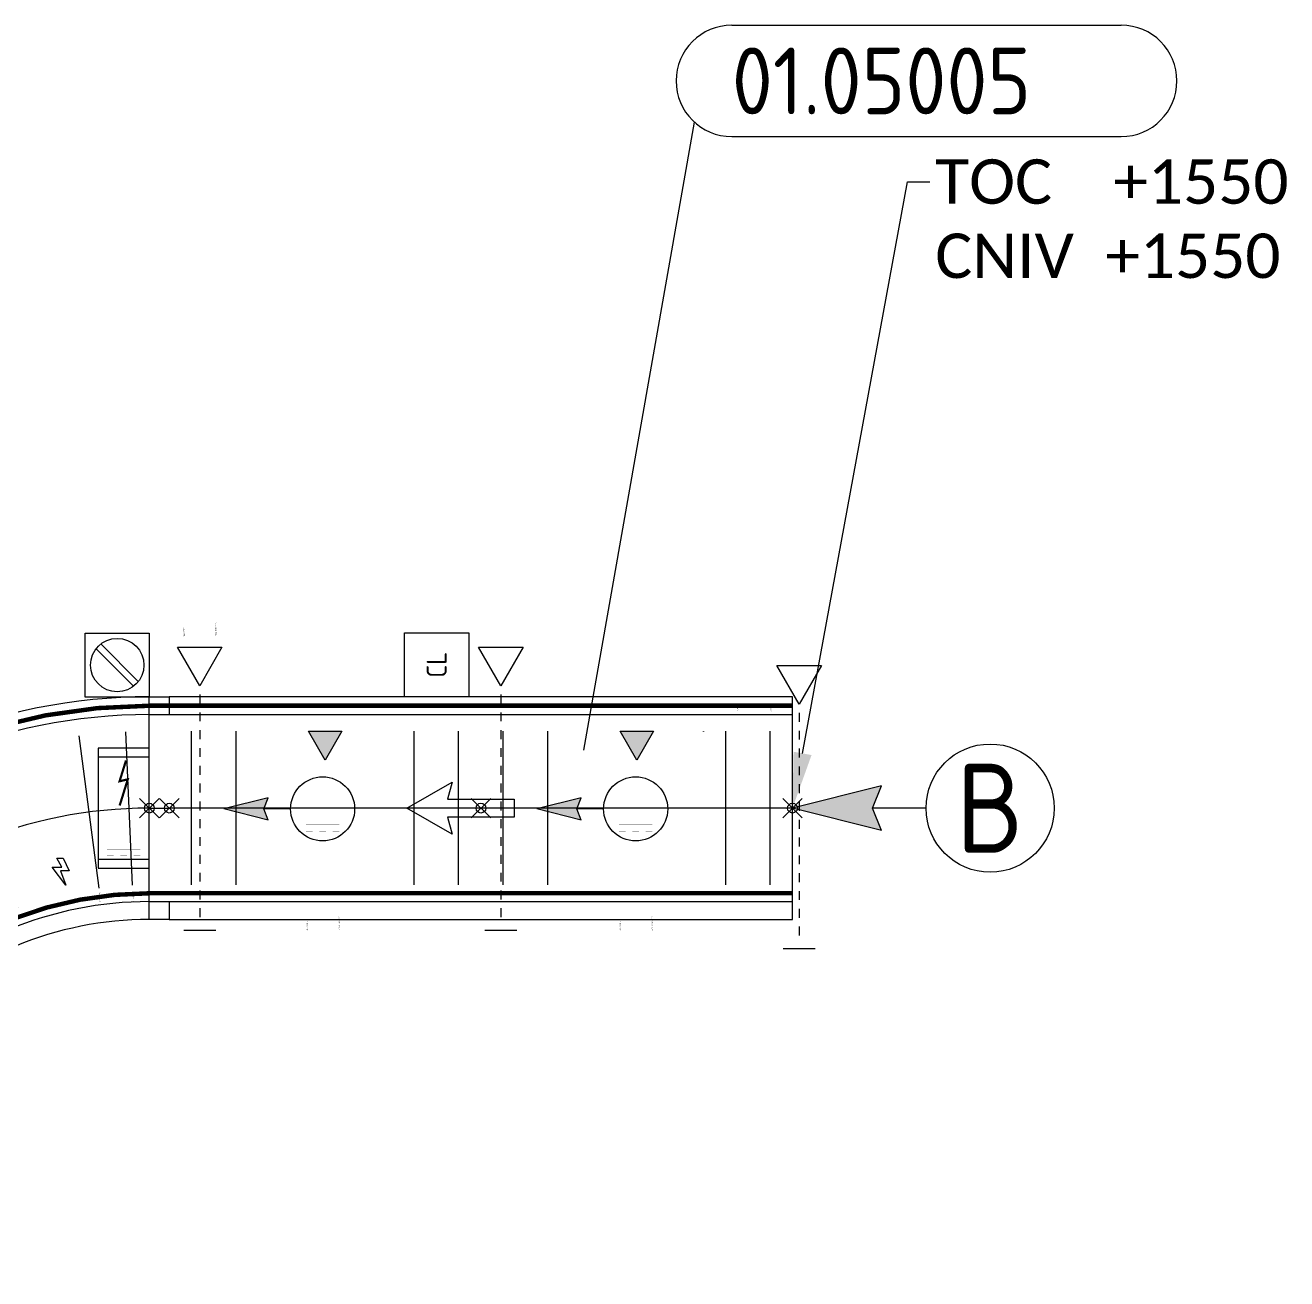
# Model space of a CAD drawing. Header units: millimetres. Extents: x -237058 to -184775, y -34272 to -10386.
# Drawn here: x -234052 to -231218, y -19422 to -16607 of the extents above; entities that cross this region are included whole.
import ezdxf
from ezdxf import colors
from ezdxf.entities.mleader import LeaderData, LeaderLine
from ezdxf.enums import TextEntityAlignment as Align
from ezdxf.math import Vec2, Vec3

# ---------------------------------------------------------------- set-up
doc = ezdxf.new("R2018")
doc.units = ezdxf.units.MM
doc.header["$PDMODE"] = 35
doc.header["$PDSIZE"] = 22
for name, color, linetype in [('0_SA-Comp_230V', 7, 'Continuous'), ('0_SA-Comp_Connections_And_Zooms', 1, 'Continuous'), ('0_SA-Comp_ICE', 4, 'Continuous'), ('0_SA-Comp_Inther', 7, 'Continuous'), ('0_SA-Comp_Profinet', 7, 'Continuous'), ('0_TOC+1550_conv_ICE', 7, 'Continuous'), ('conv_accumulation', 3, 'Continuous'), ('conv_beltside', 74, 'Continuous'), ('conv_centerline', 140, 'Continuous'), ('conv_direction', 30, 'Continuous'), ('conv_e-side', 12, 'Continuous'), ('conv_nodes', 7, 'Continuous'), ('conv_POSNR', 3, 'Continuous'), ('conv_speeds', 7, 'Continuous'), ('conv_type', 7, 'Continuous')]:
    doc.layers.add(name, color=color, linetype=linetype)
doc.layers.add('conv_textures', color=7, linetype='Continuous', true_color=0x5a6e7e)
doc.styles.add('ICE_25', font='calibri.ttf', dxfattribs={"height": 25})
doc.styles.add('Int_Kader_2.0', font='calibri.ttf', dxfattribs={"height": 2})
doc.styles.get("Standard").update_dxf_attribs({"font": 'isocp.shx'})

# ---------------------------------------------------------------- blocks, each defined once
blk = doc.blocks.new('ICE_sub-block_balloon_S')
at = {"layer": 'conv_POSNR'}
for p, q in [((-437.5, 125), (437.5, 125)), ((-437.5, -125), (437.5, -125))]:
    blk.add_line(p, q, dxfattribs=at)
for centre, start, end in [((-437.5, 0), 90, 270), ((437.5, 0), 270, 90)]:
    blk.add_arc(centre, 125, start, end, dxfattribs=at)
blk = doc.blocks.new('ICE_sub-block_direction')
at = {"layer": 'conv_direction'}
for p, q in [((75, 20), (64.6, 58.6)), ((64.6, 58.6), (166.2, 0)), ((-75, -20), (-75, 20)), ((-75, 20), (75, 20)), ((166.2, 0), (64.6, -58.6)), ((75, -20), (-75, -20)), ((64.6, -58.6), (75, -20))]:
    blk.add_line(p, q, dxfattribs=at)
blk = doc.blocks.new('ICE_sub-block_accumulation')
at = {"layer": 'conv_accumulation'}
h = blk.add_hatch(color=256, dxfattribs=at)
h.dxf.hatch_style = 1
h.paths.add_polyline_path([(0, 65), (-37.5, 0), (37.5, 0)])
for p, q in [((-37.5, 0), (0, 65)), ((0, 65), (37.5, 0)), ((37.5, 0), (-37.5, 0))]:
    blk.add_line(p, q, dxfattribs=at)
blk = doc.blocks.new('power_supply_sign')
blk.add_lwpolyline([(0, 0), (30.5, 40.8), (8.7, 40.8), (20.3, 60.9), (5.8, 60.9), (-7.4, 32.6), (11.9, 32.6)], close=True)
blk = doc.blocks.new('*U281')
for p, q in [((0, 250), (0, 210)), ((1400, 250), (0, 250)), ((1400, 210), (1400, 250)), ((1400, 250), (1445, 250)), ((1445, 250), (1445, 210)), ((0, 210), (0, -210)), ((1400, 210), (0, 210)), ((1445, 210), (1400, 210)), ((1445, 210), (1445, -210)), ((0, -210), (0, -250)), ((1400, -210), (0, -210)), ((1400, -250), (1400, -210)), ((1445, -210), (1400, -210)), ((1445, -210), (1445, -250)), ((0, -250), (1400, -250)), ((1445, -250), (1400, -250))]:
    blk.add_line(p, q)
at = {"layer": 'conv_beltside', "const_width": 10}
for points in [[(0, 191.2), (1400, 191.2)], [(1400, 191.2), (1445, 191.2)]]:
    blk.add_lwpolyline(points, dxfattribs=at)
at = {"layer": 'conv_centerline'}
for p in [(0, 0), (1445, 0)]:
    blk.add_line(p, (1400, 0), dxfattribs=at)
at = {"layer": 'conv_e-side', "const_width": 10}
for points in [[(0, -230), (1400, -230)], [(1400, -230), (1445, -230)]]:
    blk.add_lwpolyline(points, dxfattribs=at)
at = {"layer": 'conv_nodes'}
for p in [(0, 0), (700, 0), (1400, 0), (1445, 0)]:
    blk.add_point(p, dxfattribs=at)
at = {"layer": 'conv_POSNR'}
blk.add_line((468.5, -130.3), (220.1, -1540.4), dxfattribs=at)
at = {"layer": 'conv_textures'}
for p, q in [((50, 172.5), (50, -172.5)), ((150, 172.5), (150, -172.5)), ((550, 172.5), (550, -172.5)), ((650, 172.5), (650, -172.5)), ((750, 172.5), (750, -172.5)), ((850, 172.5), (850, -172.5)), ((1250, 172.5), (1250, -172.5)), ((1350, 172.5), (1350, -172.5))]:
    blk.add_line(p, q, dxfattribs=at)
for name, p in [('ICE_sub-block_direction', (700, 0)), ('ICE_sub-block_direction', (700, 0)), ('ICE_sub-block_accumulation', (350, -172.5)), ('ICE_sub-block_accumulation', (1050, -172.5))]:
    blk.add_blockref(name, p)
at = {"xscale": 0.0009999999999999432, "yscale": 0.0009999999999999432, "zscale": 0.0009999999999999432}
blk.add_blockref('power_supply_sign', (200, -172.5), dxfattribs=at)
at = {"rotation": 180}
blk.add_blockref('ICE_sub-block_balloon_S', (-301.1, -1633.3), dxfattribs=at)
at = {"layer": 'conv_POSNR', "flags": 8}
blk.add_attdef('position_number', (136.4, -1558.3), '', height=150, rotation=180, dxfattribs=at)
at = {"layer": 'conv_speeds', "lineweight": 30, "flags": 2}
for tag, p in [('v', (50, -210)), ('a', (125, -210))]:
    blk.add_attdef(tag, text='', height=25, rotation=270, dxfattribs=at).set_placement(p, align=Align.MIDDLE_RIGHT)
at = {"layer": 'conv_type', "style": 'ICE_25', "flags": 10}
blk.add_attdef('identifier', (15, -242.5), '', height=25, dxfattribs=at)
blk = doc.blocks.new('*U284')
for p, q in [((785, 1035), (825, 1035)), ((825, 1035), (1245, 1035)), ((1245, 1035), (1285, 1035)), ((0, 250), (0, 210)), ((0, 210), (0, -210)), ((0, -210), (0, -250))]:
    blk.add_line(p, q)
for radius in [1285, 1245, 825, 785]:
    blk.add_arc((0, 1035), radius, 270, 0)
at = {"layer": 'conv_beltside', "const_width": 10}
blk.add_lwpolyline([(843.8, 1035, -0.414214), (0, 191.2)], format="xyb", dxfattribs=at)
at = {"layer": 'conv_centerline'}
blk.add_arc((0, 1035), 1035, 270, 0, dxfattribs=at)
at = {"layer": 'conv_e-side', "const_width": 10}
blk.add_lwpolyline([(1265, 1035, -0.414214), (0, -230)], format="xyb", dxfattribs=at)
at = {"layer": 'conv_nodes'}
for p in [(1035, 1035), (0, 0)]:
    blk.add_point(p, dxfattribs=at)
at = {"layer": 'conv_POSNR'}
blk.add_line((1002.7, 454.6), (2196.4, -135.9), dxfattribs=at)
at = {"layer": 'conv_textures'}
for p, q in [((861.7, 997.4), (1206.4, 982.3)), ((855.1, 922.4), (1197.2, 877.4)), ((37.6, 173.3), (52.7, -171.4)), ((112.6, 179.9), (157.6, -162.2))]:
    blk.add_line(p, q, dxfattribs=at)
at = {"xscale": -1}
for name, p, rotation in [('ICE_sub-block_accumulation', (796.8, 704.9), 247.5000000000001), ('ICE_sub-block_accumulation', (330.1, 238.2), 202.5000000000001), ('power_supply_sign', (187.6, 173.3), 180)]:
    blk.add_blockref(name, p, dxfattribs=dict(at, rotation=rotation))
at = {"rotation": 179.9999999999999}
blk.add_blockref('ICE_sub-block_balloon_S', (2722.5, -224), dxfattribs=at)
at = {"layer": 'conv_direction', "xscale": -1, "rotation": 225}
blk.add_blockref('ICE_sub-block_direction', (731.9, 303.1), dxfattribs=at)
at = {"layer": 'conv_POSNR', "flags": 8}
blk.add_attdef('position_number', (3160, -149), '', height=150, rotation=180, dxfattribs=at)
at = {"layer": 'conv_speeds', "lineweight": 30, "flags": 2}
for tag, p in [('v', (37.6, 210)), ('a', (112.6, 210))]:
    blk.add_attdef(tag, text='', height=25, rotation=270, dxfattribs=at).set_placement(p, align=Align.MIDDLE_LEFT)
at = {"layer": 'conv_type', "style": 'ICE_25', "flags": 10}
blk.add_attdef('identifier', (12.3, -246.1), '', height=25, rotation=7.5, dxfattribs=at)
blk = doc.blocks.new('*U300')
at = {"color": 30, "true_color": 0xf8991e}
for points in [[(57.5, 135), (-57.5, 135), (-57.5, -135), (57.5, -135)], [(57.5, 135), (-57.5, 135), (-57.5, 115), (57.5, 115)], [(57.5, -115), (-57.5, -115), (-57.5, -135), (57.5, -135)]]:
    blk.add_lwpolyline(points, close=True, dxfattribs=at)
at = {"ltscale": 0.5, "const_width": 1}
for points in [[(-22.5, 107), (-37.5, 107)], [(37.5, 92), (-37.5, 92)], [(7.5, 107), (-7.5, 107)], [(37.5, 107), (22.5, 107)]]:
    blk.add_lwpolyline(points, dxfattribs=at)
at = {"color": 3, "const_width": 5}
blk.add_lwpolyline([(-5.2, -107), (9.2, -60.4), (-9.2, -64.6), (9, -5.8)], dxfattribs=at)
at = {"lineweight": 30, "flags": 63}
for tag, p in [('EPLAN_REF', (-28.5, 275)), ('FUNC_REF', (43.5, 275))]:
    blk.add_attdef(tag, text='', height=50, rotation=270, dxfattribs=at).set_placement(p, align=Align.MIDDLE_RIGHT)
blk = doc.blocks.new('*U66')
for p, q in [((36.8, -47.4), (-47.4, 36.8)), ((47.4, -36.8), (-36.8, 47.4))]:
    blk.add_line(p, q)
at = {"ltscale": 0.5}
blk.add_lwpolyline([(-72, 72), (72, 72), (72, -72), (-72, -72)], close=True, dxfattribs=at)
blk.add_circle((0, 0), 60)
at = {"lineweight": 30, "flags": 2}
for tag, p in [('EPLAN_REF', (-36, -97)), ('FUNC_REF', (36, -97))]:
    blk.add_attdef(tag, text='', height=50, rotation=270, dxfattribs=at).set_placement(p, align=Align.MIDDLE_LEFT)
blk = doc.blocks.new('*U118')
at = {"ltscale": 0.5}
blk.add_lwpolyline([(-72, 72), (72, 72), (72, -72), (-72, -72)], close=True, dxfattribs=at)
at = {"insert": (0, 0), "char_height": 45, "width": 90.621, "attachment_point": 5, "rotation": 270}
blk.add_mtext('\\pxqc;CL', dxfattribs=at)
at = {"lineweight": 30, "flags": 29}
for tag, p in [('EPLAN_REF', (-36, -97)), ('FUNC_REF', (36, -97))]:
    blk.add_attdef(tag, text='', height=50, rotation=270, dxfattribs=at).set_placement(p, align=Align.MIDDLE_LEFT)
blk = doc.blocks.new('*U121')
at = {"ltscale": 0.5}
for p, q in [((-36, 550), (36, 550)), ((-50, -86.6), (0, 0)), ((0, 0), (50, -86.6)), ((50, -86.6), (-50, -86.6))]:
    blk.add_line(p, q, dxfattribs=at)
for p, q in [((0, 500), (0, 520)), ((0, 460), (0, 480)), ((0, 420), (0, 440)), ((0, 380), (0, 400)), ((0, 340), (0, 360)), ((0, 300), (0, 320)), ((0, 260), (0, 280)), ((0, 220), (0, 240)), ((0, 180), (0, 200)), ((0, 140), (0, 160)), ((0, 100), (0, 120)), ((0, 60), (0, 80)), ((0, 20), (0, 40))]:
    blk.add_line(p, q)
at = {"lineweight": 30, "flags": 57}
for tag, p in [('EPLAN_REF', (-35.5, -112.3)), ('FUNC_REF', (36.5, -110.9))]:
    blk.add_attdef(tag, text='', height=50, rotation=271.1485, dxfattribs=at).set_placement(p, align=Align.MIDDLE_LEFT)
blk = doc.blocks.new('*U120')
at = {"ltscale": 0.5}
for p, q in [((-36, 550), (36, 550)), ((-50, -86.6), (0, 0)), ((0, 0), (50, -86.6)), ((50, -86.6), (-50, -86.6))]:
    blk.add_line(p, q, dxfattribs=at)
for p, q in [((0, 500), (0, 520)), ((0, 460), (0, 480)), ((0, 420), (0, 440)), ((0, 380), (0, 400)), ((0, 340), (0, 360)), ((0, 300), (0, 320)), ((0, 260), (0, 280)), ((0, 220), (0, 240)), ((0, 180), (0, 200)), ((0, 140), (0, 160)), ((0, 100), (0, 120)), ((0, 60), (0, 80)), ((0, 20), (0, 40))]:
    blk.add_line(p, q)
at = {"lineweight": 30, "flags": 29}
for tag, p in [('EPLAN_REF', (-36, -111.6)), ('FUNC_REF', (36, -111.6))]:
    blk.add_attdef(tag, text='', height=50, rotation=270, dxfattribs=at).set_placement(p, align=Align.MIDDLE_LEFT)
blk = doc.blocks.new('*U119')
at = {"ltscale": 0.5}
h = blk.add_hatch(color=256, dxfattribs=at)
h.dxf.hatch_style = 1
h.paths.add_polyline_path([(132, 0), (122, -25), (222, 0), (122, 25)])
blk.add_line((72, 0), (132, 0))
for p, q in [((122, 25), (132, 0)), ((122, 25), (222, 0)), ((132, 0), (122, -25)), ((122, -25), (222, 0))]:
    blk.add_line(p, q, dxfattribs=at)
at = {"ltscale": 0.5, "const_width": 1}
for points in [[(-22.5, 51), (-37.5, 51)], [(37.5, 36), (-37.5, 36)], [(7.5, 51), (-7.5, 51)], [(37.5, 51), (22.5, 51)]]:
    blk.add_lwpolyline(points, dxfattribs=at)
blk.add_circle((0, 0), 72)
at = {"lineweight": 30}
for tag, p in [('EPLAN_REF', (-36, 273.2)), ('FUNC_REF', (36, 273.2))]:
    blk.add_attdef(tag, text='', height=50, rotation=270, dxfattribs=at).set_placement(p, align=Align.MIDDLE_RIGHT)
blk = doc.blocks.new('*U308')
at = {"ltscale": 0.5}
h = blk.add_hatch(color=256, dxfattribs=at)
h.dxf.hatch_style = 1
h.paths.add_polyline_path([(-264, 0), (-244, 50), (-444, 0), (-244, -50)])
for p, q in [((-244, 50), (-444, 0)), ((-264, 0), (-244, 50)), ((-244, -50), (-444, 0)), ((-244, -50), (-264, 0))]:
    blk.add_line(p, q, dxfattribs=at)
blk.add_line((-144, 0), (-264, 0))
blk.add_circle((0, 0), 144)
blk.add_attdef('CONNECTION', text='', height=200, dxfattribs=at).set_placement((0, 0), align=Align.MIDDLE_CENTER)
blk = doc.blocks.new('*U216')
at = {"ltscale": 0.5}
for p, q in [((-50, 86.6), (50, 86.6)), ((0, 0), (-50, 86.6)), ((50, 86.6), (0, 0)), ((36, -550), (-36, -550))]:
    blk.add_line(p, q, dxfattribs=at)
for p, q in [((0, -20), (0, -40)), ((0, -60), (0, -80)), ((0, -100), (0, -120)), ((0, -140), (0, -160)), ((0, -180), (0, -200)), ((0, -220), (0, -240)), ((0, -260), (0, -280)), ((0, -300), (0, -320)), ((0, -340), (0, -360)), ((0, -380), (0, -400)), ((0, -420), (0, -440)), ((0, -460), (0, -480)), ((0, -500), (0, -520))]:
    blk.add_line(p, q)
at = {"lineweight": 30}
for tag, p in [('FUNC_REF', (-36, 111.6)), ('EPLAN_REF', (36, 111.6))]:
    blk.add_attdef(tag, text='', height=50, rotation=90, dxfattribs=at).set_placement(p, align=Align.MIDDLE_LEFT)

msp = doc.modelspace()

# ---------------------------------------------------------------- block references
at = {"layer": '0_SA-Comp_230V', "rotation": 180}
for name, p in [('*U66', (-233845.3, -18044.2)), ('*U300', (-233830.8, -18365.5))]:
    msp.add_blockref(name, p, dxfattribs=at)
at = {"layer": '0_SA-Comp_Connections_And_Zooms'}
msp.add_blockref('*U308', (-231884.3, -18365.5), dxfattribs=at).add_auto_attribs({'CONNECTION': 'B'})
at = {"layer": '0_SA-Comp_ICE'}
ref = msp.add_blockref('*U121', (-233660, -18090.5), dxfattribs=dict(at, rotation=180))
lines = msp.add_mtext('S2_0105005', dxfattribs={"layer": '0', "insert": (-233696.5, -17979.6), "char_height": 2.5, "attachment_point": 1, "rotation": 91.1485})
ref.add_attrib('FUNC_REF', '', (-233696.5, -17979.6), dxfattribs={"flags": 28}).embed_mtext(lines)
lines = msp.add_mtext('=Z01+05005-503B7', dxfattribs={"layer": '0', "insert": (-233624.5, -17978.2), "char_height": 2.5, "attachment_point": 1, "rotation": 91.1485})
ref.add_attrib('EPLAN_REF', '', (-233624.5, -17978.2), dxfattribs={"flags": 28}).embed_mtext(lines)
at = {"layer": '0_SA-Comp_ICE', "rotation": 180}
msp.add_blockref('*U120', (-232983.7, -18090.5), dxfattribs=at)
at = {"layer": '0_SA-Comp_ICE'}
ref = msp.add_blockref('*U119', (-233383.9, -18367.2), dxfattribs=dict(at, rotation=180))
lines = msp.add_mtext('M2_0105005', dxfattribs={"layer": '0', "insert": (-233419.9, -18640.5), "char_height": 2.5, "attachment_point": 1, "rotation": 90})
ref.add_attrib('FUNC_REF', '', (-233419.9, -18640.5), dxfattribs={"flags": 4}).embed_mtext(lines)
lines = msp.add_mtext('=Z01+05005-502M7', dxfattribs={"layer": '0', "insert": (-233347.9, -18640.5), "char_height": 2.5, "attachment_point": 1, "rotation": 90})
ref.add_attrib('EPLAN_REF', '', (-233347.9, -18640.5), dxfattribs={"flags": 4}).embed_mtext(lines)
ref = msp.add_blockref('*U119', (-232680.7, -18367.2), dxfattribs=dict(at, rotation=180))
lines = msp.add_mtext('M1_0105005', dxfattribs={"layer": '0', "insert": (-232716.7, -18640.5), "char_height": 2.5, "attachment_point": 1, "rotation": 90})
ref.add_attrib('FUNC_REF', '', (-232716.7, -18640.5), dxfattribs={"flags": 4}).embed_mtext(lines)
lines = msp.add_mtext('=Z01+05005-502M2', dxfattribs={"layer": '0', "insert": (-232644.7, -18640.5), "char_height": 2.5, "attachment_point": 1, "rotation": 90})
ref.add_attrib('EPLAN_REF', '', (-232644.7, -18640.5), dxfattribs={"flags": 4}).embed_mtext(lines)
at = {"layer": '0_SA-Comp_Inther'}
msp.add_blockref('*U216', (-232313.2, -18131.7), dxfattribs=at)
at = {"layer": '0_SA-Comp_Profinet', "rotation": 180}
msp.add_blockref('*U118', (-233127.7, -18043.5), dxfattribs=at)
at = {"layer": '0_TOC+1550_conv_ICE'}
ref = msp.add_blockref('*U281', (-232328.3, -18365.5), dxfattribs=dict(at, rotation=180))
ref.add_attrib('position_number', '01.05005', (-232464.7, -16807.2), dxfattribs={"layer": 'conv_POSNR', "height": 150})
lines = msp.add_mtext('v = 0.50 (m/s)', dxfattribs={"layer": 'conv_speeds', "insert": (-232378.3, -18155.5), "char_height": 2.5, "attachment_point": 1, "rotation": 90})
ref.add_attrib('v', '', (-232378.3, -18155.5)).embed_mtext(lines)
lines = msp.add_mtext('a = 1.0 (m/s²)', dxfattribs={"layer": 'conv_speeds', "insert": (-232453.3, -18155.5), "char_height": 2.5, "attachment_point": 1, "rotation": 90})
ref.add_attrib('a', '', (-232453.3, -18155.5)).embed_mtext(lines)
ref = msp.add_blockref('*U284', (-233773.3, -18365.5), dxfattribs=dict(at, rotation=180))
ref.add_attrib('position_number', '01.05010', (-236933.3, -18216.5), dxfattribs={"layer": 'conv_POSNR', "height": 150})
lines = msp.add_mtext('v = 0.50 (m/s)', dxfattribs={"layer": 'conv_speeds', "insert": (-233810.9, -18575.5), "char_height": 2.5, "attachment_point": 1, "rotation": 90})
ref.add_attrib('v', '', (-233810.9, -18575.5), dxfattribs={"flags": 54}).embed_mtext(lines)
lines = msp.add_mtext('a = 1.0 (m/s²)', dxfattribs={"layer": 'conv_speeds', "insert": (-233885.9, -18575.5), "char_height": 2.5, "attachment_point": 1, "rotation": 90})
ref.add_attrib('a', '', (-233885.9, -18575.5), dxfattribs={"flags": 54}).embed_mtext(lines)

# ---------------------------------------------------------------- leaders
ml = msp.add_multileader_mtext('Standard', dxfattribs=at)
ml.set_content('TOC  ^I+1550^JCNIV  +1550', color=256, style='Int_Kader_2.0')
ml.set_leader_properties(color=256)
ml.build(insert=Vec2(0, 0))
ml.multileader.update_dxf_attribs({"text_right_attachment_type": 6, "dogleg_length": 1, "arrow_head_size": 125, "scale": 50})
ctx = ml.context
ctx.base_point, ctx.scale, ctx.char_height, ctx.arrow_head_size, ctx.landing_gap_size, ctx.plane_origin = Vec3(-232020, -16959), 50, 100, 125, 12.5, Vec3(-231628.3, -19356.8)
ctx.right_attachment = 6
notes = []
notes.append((ctx, [(0, (1, 1, 0), (-232070, -16959), (1, 0), 50, [(0, [(-232328.3, -18365.5)], 0, [])])]))
ctx.mtext.insert, ctx.mtext.flow_direction = Vec3(-232007.5, -16908.3), 5
for ctx, leaders in notes:
    for number, flags, end, landing, length, lines in leaders:
        leader = LeaderData()
        leader.index, (leader.has_last_leader_line, leader.has_dogleg_vector, leader.attachment_direction) = number, flags
        leader.last_leader_point, leader.dogleg_vector, leader.dogleg_length = Vec3(end), Vec3(landing), length
        for number, points, colour, breaks in lines:
            line = LeaderLine()
            line.index, line.vertices, line.color, line.breaks = number, Vec3.list(points), colors.encode_raw_color(colour), breaks
            leader.lines.append(line)
        ctx.leaders.append(leader)

doc.saveas('drawing.dxf')
